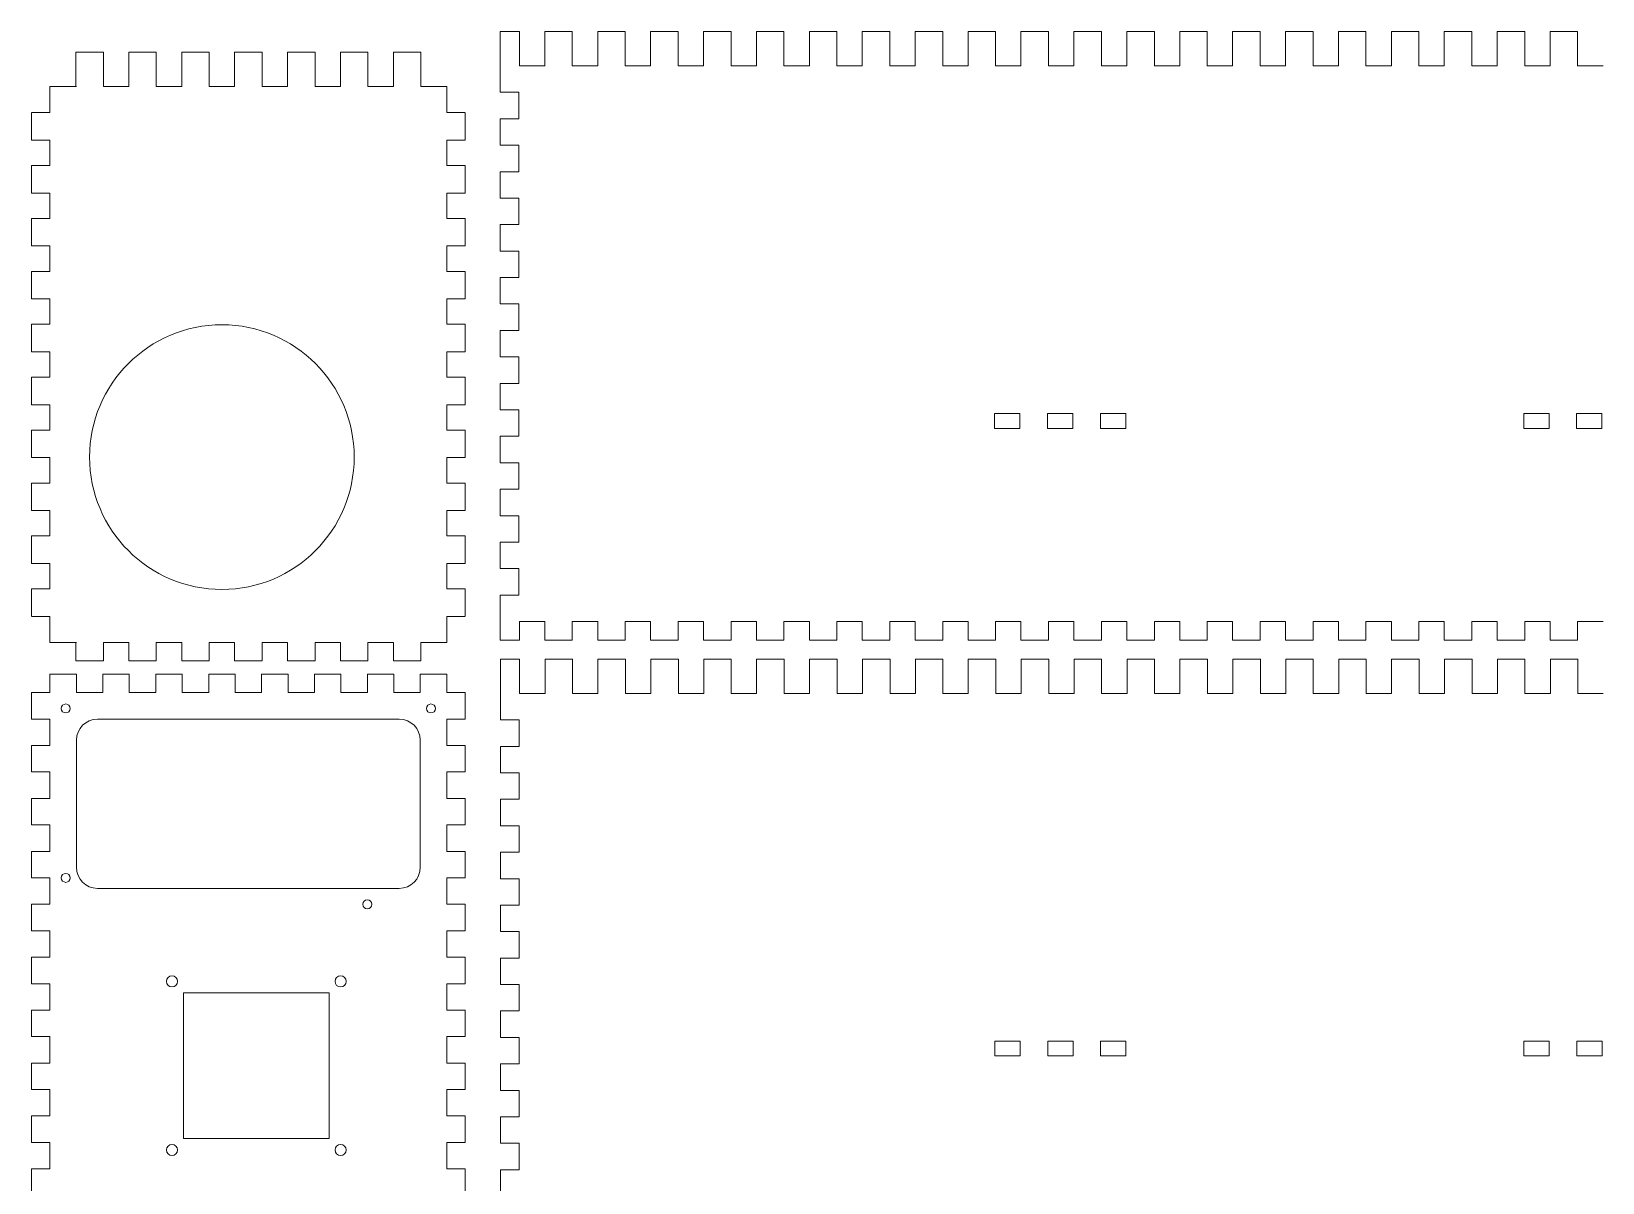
# Model space of a CAD drawing. Header units: millimetres. Extents: x -439 to 571, y -1002 to -135.
# Drawn here: x -439 to 155, y -570 to -135 of the extents above; entities that cross this region are included whole.
import ezdxf

# ---------------------------------------------------------------- set-up
doc = ezdxf.new("R2010")
doc.units = ezdxf.units.MM
doc.layers.add('cuts', color=1, linetype='Continuous', lineweight=20, true_color=0xff0000)

msp = doc.modelspace()

# ---------------------------------------------------------------- linework, layer by layer
at = {"layer": 'cuts'}
for p, q in [((-254.8, -135), (-262, -135)), ((-262, -135), (-262, -148)), ((-254.8, -148), (-254.8, -135)), ((-234.8, -135), (-245.2, -135)), ((-245.2, -135), (-245.2, -148)), ((-234.8, -148), (-234.8, -135)), ((-214.8, -135), (-225.2, -135)), ((-225.2, -135), (-225.2, -148)), ((-214.8, -148), (-214.8, -135)), ((-194.8, -135), (-205.2, -135)), ((-205.2, -135), (-205.2, -148)), ((-194.8, -148), (-194.8, -135)), ((-174.8, -135), (-185.2, -135)), ((-185.2, -135), (-185.2, -148)), ((-174.8, -148), (-174.8, -135)), ((-154.8, -135), (-165.2, -135)), ((-165.2, -135), (-165.2, -148)), ((-154.8, -148), (-154.8, -135)), ((-134.8, -135), (-145.2, -135)), ((-145.2, -135), (-145.2, -148)), ((-134.8, -148), (-134.8, -135)), ((-114.8, -135), (-125.2, -135)), ((-125.2, -135), (-125.2, -148)), ((-114.8, -148), (-114.8, -135)), ((-94.8, -135), (-105.2, -135)), ((-105.2, -135), (-105.2, -148)), ((-94.8, -148), (-94.8, -135)), ((-74.8, -135), (-85.2, -135)), ((-85.2, -135), (-85.2, -148)), ((-74.8, -148), (-74.8, -135)), ((-54.8, -135), (-65.2, -135)), ((-65.2, -135), (-65.2, -148)), ((-54.8, -148), (-54.8, -135)), ((-34.8, -135), (-45.2, -135)), ((-45.2, -135), (-45.2, -148)), ((-34.8, -148), (-34.8, -135)), ((-14.8, -135), (-25.2, -135)), ((-25.2, -135), (-25.2, -148)), ((-14.8, -148), (-14.8, -135)), ((5.2, -135), (-5.2, -135)), ((-5.2, -135), (-5.2, -148)), ((5.2, -148), (5.2, -135)), ((25.2, -135), (14.8, -135)), ((14.8, -135), (14.8, -148)), ((25.2, -148), (25.2, -135)), ((45.2, -135), (34.8, -135)), ((34.8, -135), (34.8, -148)), ((45.2, -148), (45.2, -135)), ((65.2, -135), (54.8, -135)), ((54.8, -135), (54.8, -148)), ((65.2, -148), (65.2, -135)), ((85.2, -135), (74.8, -135)), ((74.8, -135), (74.8, -148)), ((85.2, -148), (85.2, -135)), ((105.2, -135), (94.8, -135)), ((94.8, -135), (94.8, -148)), ((105.2, -148), (105.2, -135)), ((125.2, -135), (114.8, -135)), ((114.8, -135), (114.8, -148)), ((125.2, -148), (125.2, -135)), ((145.2, -135), (134.8, -135)), ((134.8, -135), (134.8, -148)), ((145.2, -148), (145.2, -135)), ((-422.44, -155.87), (-422.44, -142.87)), ((-422.44, -142.87), (-412.04, -142.87)), ((-412.04, -142.87), (-412.04, -155.87)), ((-402.44, -142.87), (-392.04, -142.87)), ((-402.44, -155.87), (-402.44, -142.87)), ((-392.04, -142.87), (-392.04, -155.87)), ((-382.44, -142.87), (-372.04, -142.87)), ((-382.44, -155.87), (-382.44, -142.87)), ((-372.04, -142.87), (-372.04, -155.87)), ((-362.44, -142.87), (-352.04, -142.87)), ((-362.44, -155.87), (-362.44, -142.87)), ((-352.04, -142.87), (-352.04, -155.87)), ((-342.44, -142.87), (-332.04, -142.87)), ((-342.44, -155.87), (-342.44, -142.87)), ((-332.04, -142.87), (-332.04, -155.87)), ((-322.44, -142.87), (-312.04, -142.87)), ((-322.44, -155.87), (-322.44, -142.87)), ((-312.04, -142.87), (-312.04, -155.87)), ((-302.44, -142.87), (-292.04, -142.87)), ((-302.44, -155.87), (-302.44, -142.87)), ((-292.04, -142.87), (-292.04, -155.87)), ((-262, -148), (-262, -158)), ((-245.2, -148), (-254.8, -148)), ((-225.2, -148), (-234.8, -148)), ((-205.2, -148), (-214.8, -148)), ((-185.2, -148), (-194.8, -148)), ((-165.2, -148), (-174.8, -148)), ((-145.2, -148), (-154.8, -148)), ((-125.2, -148), (-134.8, -148)), ((-105.2, -148), (-114.8, -148)), ((-85.2, -148), (-94.8, -148)), ((-65.2, -148), (-74.8, -148)), ((-45.2, -148), (-54.8, -148)), ((-25.2, -148), (-34.8, -148)), ((-5.2, -148), (-14.8, -148)), ((14.8, -148), (5.2, -148)), ((34.8, -148), (25.2, -148)), ((54.8, -148), (45.2, -148)), ((74.8, -148), (65.2, -148)), ((94.8, -148), (85.2, -148)), ((114.8, -148), (105.2, -148)), ((134.8, -148), (125.2, -148)), ((154.8, -148), (145.2, -148)), ((-432.24, -155.87), (-432.24, -165.67)), ((-432.24, -155.87), (-422.24, -155.87)), ((-412.04, -155.87), (-402.44, -155.87)), ((-392.04, -155.87), (-382.44, -155.87)), ((-372.04, -155.87), (-362.44, -155.87)), ((-352.04, -155.87), (-342.44, -155.87)), ((-332.04, -155.87), (-322.44, -155.87)), ((-312.04, -155.87), (-302.44, -155.87)), ((-292.04, -155.87), (-282.24, -155.87)), ((-282.24, -155.87), (-282.24, -165.67)), ((-262, -158), (-255, -158)), ((-255, -158), (-255, -168)), ((-439.24, -165.67), (-439.24, -176.07)), ((-432.24, -165.67), (-439.04, -165.67)), ((-282.24, -165.67), (-275.44, -165.67)), ((-275.24, -165.67), (-275.24, -176.07)), ((-255, -168), (-262, -168)), ((-262, -168), (-262, -178)), ((-439.24, -176.07), (-432.24, -176.07)), ((-432.24, -176.07), (-432.24, -185.67)), ((-275.24, -176.07), (-282.24, -176.07)), ((-282.24, -176.07), (-282.24, -185.67)), ((-262, -178), (-255, -178)), ((-255, -178), (-255, -188)), ((-439.24, -185.67), (-439.24, -196.07)), ((-432.24, -185.67), (-439.24, -185.67)), ((-282.24, -185.67), (-275.24, -185.67)), ((-275.24, -185.67), (-275.24, -196.07)), ((-255, -188), (-262, -188)), ((-262, -188), (-262, -198)), ((-439.24, -196.07), (-432.24, -196.07)), ((-432.24, -196.07), (-432.24, -205.67)), ((-275.24, -196.07), (-282.24, -196.07)), ((-282.24, -196.07), (-282.24, -205.67)), ((-262, -198), (-255, -198)), ((-255, -198), (-255, -208)), ((-439.24, -205.67), (-439.24, -216.07)), ((-432.24, -205.67), (-439.24, -205.67)), ((-282.24, -205.67), (-275.24, -205.67)), ((-275.24, -205.67), (-275.24, -216.07)), ((-255, -208), (-262, -208)), ((-262, -208), (-262, -218)), ((-439.24, -216.07), (-432.24, -216.07)), ((-432.24, -216.07), (-432.24, -225.67)), ((-275.24, -216.07), (-282.24, -216.07)), ((-282.24, -216.07), (-282.24, -225.67)), ((-262, -218), (-255, -218)), ((-255, -218), (-255, -228)), ((-439.24, -225.67), (-439.24, -236.07)), ((-432.24, -225.67), (-439.24, -225.67)), ((-282.24, -225.67), (-275.24, -225.67)), ((-275.24, -225.67), (-275.24, -236.07)), ((-255, -228), (-262, -228)), ((-262, -228), (-262, -238)), ((-439.24, -236.07), (-432.24, -236.07)), ((-432.24, -236.07), (-432.24, -245.67)), ((-275.24, -236.07), (-282.24, -236.07)), ((-282.24, -236.07), (-282.24, -245.67)), ((-262, -238), (-255, -238)), ((-255, -238), (-255, -248)), ((-439.24, -245.67), (-439.24, -256.07)), ((-432.24, -245.67), (-439.24, -245.67)), ((-282.24, -245.67), (-275.24, -245.67)), ((-275.24, -245.67), (-275.24, -256.07)), ((-255, -248), (-262, -248)), ((-262, -248), (-262, -258)), ((-439.24, -256.07), (-432.24, -256.07)), ((-432.24, -256.07), (-432.24, -265.67)), ((-275.24, -256.07), (-282.24, -256.07)), ((-282.24, -256.07), (-282.24, -265.67)), ((-262, -258), (-255, -258)), ((-255, -258), (-255, -268)), ((-439.24, -265.67), (-439.24, -276.07)), ((-432.24, -265.67), (-439.24, -265.67)), ((-282.24, -265.67), (-275.24, -265.67)), ((-275.24, -265.67), (-275.24, -276.07)), ((-255, -268), (-262, -268)), ((-262, -268), (-262, -278)), ((-439.24, -276.07), (-432.24, -276.07)), ((-432.24, -276.07), (-432.24, -285.67)), ((-275.24, -276.07), (-282.24, -276.07)), ((-282.24, -276.07), (-282.24, -285.67)), ((-262, -278), (-255, -278)), ((-255, -278), (-255, -288)), ((-75.2, -279.4), (-65.6, -279.4)), ((-75.2, -285), (-75.2, -279.4)), ((-65.6, -285), (-75.2, -285)), ((-65.6, -279.4), (-65.6, -285)), ((-55.2, -279.4), (-45.6, -279.4)), ((-55.2, -285), (-55.2, -279.4)), ((-45.6, -285), (-55.2, -285)), ((-45.6, -279.4), (-45.6, -285)), ((-35.2, -279.4), (-25.6, -279.4)), ((-35.2, -285), (-35.2, -279.4)), ((-25.6, -285), (-35.2, -285)), ((-25.6, -279.4), (-25.6, -285)), ((124.8, -279.4), (134.4, -279.4)), ((124.8, -285), (124.8, -279.4)), ((134.4, -285), (124.8, -285)), ((134.4, -279.4), (134.4, -285)), ((144.8, -279.4), (154.4, -279.4)), ((144.8, -285), (144.8, -279.4)), ((154.4, -285), (144.8, -285)), ((154.4, -279.4), (154.4, -285)), ((-439.24, -296.07), (-439.24, -285.67)), ((-439.24, -285.67), (-432.24, -285.67)), ((-432.24, -285.67), (-439.24, -285.67)), ((-275.24, -285.67), (-282.24, -285.67)), ((-282.24, -285.67), (-275.24, -285.67)), ((-275.24, -296.07), (-275.24, -285.67)), ((-255, -288), (-262, -288)), ((-262, -288), (-262, -298)), ((-432.24, -296.07), (-439.24, -296.07)), ((-432.24, -305.67), (-432.24, -296.07)), ((-282.24, -305.67), (-282.24, -296.07)), ((-282.24, -296.07), (-275.24, -296.07)), ((-262, -298), (-255, -298)), ((-255, -298), (-255, -308)), ((-439.24, -316.07), (-439.24, -305.67)), ((-439.24, -305.67), (-432.24, -305.67)), ((-275.24, -305.67), (-282.24, -305.67)), ((-275.24, -316.07), (-275.24, -305.67)), ((-255, -308), (-262, -308)), ((-262, -308), (-262, -318)), ((-432.24, -316.07), (-439.24, -316.07)), ((-432.24, -325.67), (-432.24, -316.07)), ((-282.24, -325.67), (-282.24, -316.07)), ((-282.24, -316.07), (-275.24, -316.07)), ((-262, -318), (-255, -318)), ((-255, -318), (-255, -328)), ((-439.24, -336.07), (-439.24, -325.67)), ((-439.24, -325.67), (-432.24, -325.67)), ((-275.24, -325.67), (-282.24, -325.67)), ((-275.24, -336.07), (-275.24, -325.67)), ((-255, -328), (-262, -328)), ((-262, -328), (-262, -338)), ((-432.24, -336.07), (-439.24, -336.07)), ((-432.24, -345.67), (-432.24, -336.07)), ((-282.24, -345.67), (-282.24, -336.07)), ((-282.24, -336.07), (-275.24, -336.07)), ((-262, -338), (-255, -338)), ((-255, -338), (-255, -348)), ((-439.24, -356.07), (-439.24, -345.67)), ((-439.24, -345.67), (-432.24, -345.67)), ((-275.24, -345.67), (-282.24, -345.67)), ((-275.24, -356.07), (-275.24, -345.67)), ((-255, -348), (-262, -348)), ((-262, -348), (-262, -355)), ((-432.24, -356.07), (-439.04, -356.07)), ((-432.24, -365.87), (-432.24, -356.07)), ((-282.24, -365.87), (-282.24, -356.07)), ((-282.24, -356.07), (-275.44, -356.07)), ((-262, -365), (-262, -355)), ((-245.2, -358), (-254.8, -358)), ((-254.8, -358), (-254.8, -365)), ((-245.2, -365), (-245.2, -358)), ((-225.2, -358), (-234.8, -358)), ((-234.8, -358), (-234.8, -365)), ((-225.2, -365), (-225.2, -358)), ((-205.2, -358), (-214.8, -358)), ((-214.8, -358), (-214.8, -365)), ((-205.2, -365), (-205.2, -358)), ((-185.2, -358), (-194.8, -358)), ((-194.8, -358), (-194.8, -365)), ((-185.2, -365), (-185.2, -358)), ((-165.2, -358), (-174.8, -358)), ((-174.8, -358), (-174.8, -365)), ((-165.2, -365), (-165.2, -358)), ((-145.2, -358), (-154.8, -358)), ((-154.8, -358), (-154.8, -365)), ((-145.2, -365), (-145.2, -358)), ((-125.2, -358), (-134.8, -358)), ((-134.8, -358), (-134.8, -365)), ((-125.2, -365), (-125.2, -358)), ((-105.2, -358), (-114.8, -358)), ((-114.8, -358), (-114.8, -365)), ((-105.2, -365), (-105.2, -358)), ((-85.2, -358), (-94.8, -358)), ((-94.8, -358), (-94.8, -365)), ((-85.2, -365), (-85.2, -358)), ((-65.2, -358), (-74.8, -358)), ((-74.8, -358), (-74.8, -365)), ((-65.2, -365), (-65.2, -358)), ((-45.2, -358), (-54.8, -358)), ((-54.8, -358), (-54.8, -365)), ((-45.2, -365), (-45.2, -358)), ((-25.2, -358), (-34.8, -358)), ((-34.8, -358), (-34.8, -365)), ((-25.2, -365), (-25.2, -358)), ((-5.2, -358), (-14.8, -358)), ((-14.8, -358), (-14.8, -365)), ((-5.2, -365), (-5.2, -358)), ((14.8, -358), (5.2, -358)), ((5.2, -358), (5.2, -365)), ((14.8, -365), (14.8, -358)), ((34.8, -358), (25.2, -358)), ((25.2, -358), (25.2, -365)), ((34.8, -365), (34.8, -358)), ((54.8, -358), (45.2, -358)), ((45.2, -358), (45.2, -365)), ((54.8, -365), (54.8, -358)), ((74.8, -358), (65.2, -358)), ((65.2, -358), (65.2, -365)), ((74.8, -365), (74.8, -358)), ((94.8, -358), (85.2, -358)), ((85.2, -358), (85.2, -365)), ((94.8, -365), (94.8, -358)), ((114.8, -358), (105.2, -358)), ((105.2, -358), (105.2, -365)), ((114.8, -365), (114.8, -358)), ((134.8, -358), (125.2, -358)), ((125.2, -358), (125.2, -365)), ((134.8, -365), (134.8, -358)), ((154.8, -358), (145.2, -358)), ((145.2, -358), (145.2, -365)), ((-432.24, -365.87), (-422.24, -365.87)), ((-422.44, -365.87), (-422.44, -372.87)), ((-412.04, -372.87), (-412.04, -365.87)), ((-412.04, -365.87), (-402.44, -365.87)), ((-402.44, -365.87), (-402.44, -372.87)), ((-392.04, -372.87), (-392.04, -365.87)), ((-392.04, -365.87), (-382.44, -365.87)), ((-382.44, -365.87), (-382.44, -372.87)), ((-372.04, -372.87), (-372.04, -365.87)), ((-372.04, -365.87), (-362.44, -365.87)), ((-362.44, -365.87), (-362.44, -372.87)), ((-352.04, -372.87), (-352.04, -365.87)), ((-352.04, -365.87), (-342.44, -365.87)), ((-342.44, -365.87), (-342.44, -372.87)), ((-332.04, -372.87), (-332.04, -365.87)), ((-332.04, -365.87), (-322.44, -365.87)), ((-322.44, -365.87), (-322.44, -372.87)), ((-312.04, -372.87), (-312.04, -365.87)), ((-312.04, -365.87), (-302.44, -365.87)), ((-302.44, -365.87), (-302.44, -372.87)), ((-292.04, -372.87), (-292.04, -365.87)), ((-292.04, -365.87), (-282.24, -365.87)), ((-254.8, -365), (-262, -365)), ((-234.8, -365), (-245.2, -365)), ((-214.8, -365), (-225.2, -365)), ((-194.8, -365), (-205.2, -365)), ((-174.8, -365), (-185.2, -365)), ((-154.8, -365), (-165.2, -365)), ((-134.8, -365), (-145.2, -365)), ((-114.8, -365), (-125.2, -365)), ((-94.8, -365), (-105.2, -365)), ((-74.8, -365), (-85.2, -365)), ((-54.8, -365), (-65.2, -365)), ((-34.8, -365), (-45.2, -365)), ((-14.8, -365), (-25.2, -365)), ((5.2, -365), (-5.2, -365)), ((25.2, -365), (14.8, -365)), ((45.2, -365), (34.8, -365)), ((65.2, -365), (54.8, -365)), ((85.2, -365), (74.8, -365)), ((105.2, -365), (94.8, -365)), ((125.2, -365), (114.8, -365)), ((145.2, -365), (134.8, -365)), ((-422.44, -372.87), (-412.04, -372.87)), ((-402.44, -372.87), (-392.04, -372.87)), ((-382.44, -372.87), (-372.04, -372.87)), ((-362.44, -372.87), (-352.04, -372.87)), ((-342.44, -372.87), (-332.04, -372.87)), ((-322.44, -372.87), (-312.04, -372.87)), ((-302.44, -372.87), (-292.04, -372.87)), ((-254.71, -372.19), (-261.91, -372.19)), ((-261.91, -372.19), (-261.91, -385.19)), ((-254.71, -385.19), (-254.71, -372.19)), ((-234.71, -372.19), (-245.11, -372.19)), ((-245.11, -372.19), (-245.11, -385.19)), ((-234.71, -385.19), (-234.71, -372.19)), ((-214.71, -372.19), (-225.11, -372.19)), ((-225.11, -372.19), (-225.11, -385.19)), ((-214.71, -385.19), (-214.71, -372.19)), ((-194.71, -372.19), (-205.11, -372.19)), ((-205.11, -372.19), (-205.11, -385.19)), ((-194.71, -385.19), (-194.71, -372.19)), ((-174.71, -372.19), (-185.11, -372.19)), ((-185.11, -372.19), (-185.11, -385.19)), ((-174.71, -385.19), (-174.71, -372.19)), ((-154.71, -372.19), (-165.11, -372.19)), ((-165.11, -372.19), (-165.11, -385.19)), ((-154.71, -385.19), (-154.71, -372.19)), ((-134.71, -372.19), (-145.11, -372.19)), ((-145.11, -372.19), (-145.11, -385.19)), ((-134.71, -385.19), (-134.71, -372.19)), ((-114.71, -372.19), (-125.11, -372.19)), ((-125.11, -372.19), (-125.11, -385.19)), ((-114.71, -385.19), (-114.71, -372.19)), ((-94.71, -372.19), (-105.11, -372.19)), ((-105.11, -372.19), (-105.11, -385.19)), ((-94.71, -385.19), (-94.71, -372.19)), ((-74.71, -372.19), (-85.11, -372.19)), ((-85.11, -372.19), (-85.11, -385.19)), ((-74.71, -385.19), (-74.71, -372.19)), ((-54.71, -372.19), (-65.11, -372.19)), ((-65.11, -372.19), (-65.11, -385.19)), ((-54.71, -385.19), (-54.71, -372.19)), ((-34.71, -372.19), (-45.11, -372.19)), ((-45.11, -372.19), (-45.11, -385.19)), ((-34.71, -385.19), (-34.71, -372.19)), ((-14.71, -372.19), (-25.11, -372.19)), ((-25.11, -372.19), (-25.11, -385.19)), ((-14.71, -385.19), (-14.71, -372.19)), ((5.29, -372.19), (-5.11, -372.19)), ((-5.11, -372.19), (-5.11, -385.19)), ((5.29, -385.19), (5.29, -372.19)), ((25.29, -372.19), (14.89, -372.19)), ((14.89, -372.19), (14.89, -385.19)), ((25.29, -385.19), (25.29, -372.19)), ((45.29, -372.19), (34.89, -372.19)), ((34.89, -372.19), (34.89, -385.19)), ((45.29, -385.19), (45.29, -372.19)), ((65.29, -372.19), (54.89, -372.19)), ((54.89, -372.19), (54.89, -385.19)), ((65.29, -385.19), (65.29, -372.19)), ((85.29, -372.19), (74.89, -372.19)), ((74.89, -372.19), (74.89, -385.19)), ((85.29, -385.19), (85.29, -372.19)), ((105.29, -372.19), (94.89, -372.19)), ((94.89, -372.19), (94.89, -385.19)), ((105.29, -385.19), (105.29, -372.19)), ((125.29, -372.19), (114.89, -372.19)), ((114.89, -372.19), (114.89, -385.19)), ((125.29, -385.19), (125.29, -372.19)), ((145.29, -372.19), (134.89, -372.19)), ((134.89, -372.19), (134.89, -385.19)), ((145.29, -385.19), (145.29, -372.19)), ((-422.24, -377.87), (-432.24, -377.87)), ((-432.24, -377.87), (-432.24, -384.87)), ((-422.24, -377.87), (-422.24, -384.87)), ((-412.24, -377.87), (-402.24, -377.87)), ((-412.24, -384.87), (-412.24, -377.87)), ((-402.24, -377.87), (-402.24, -384.87)), ((-392.24, -377.87), (-382.24, -377.87)), ((-392.24, -384.87), (-392.24, -377.87)), ((-382.24, -377.87), (-382.24, -384.87)), ((-372.24, -377.87), (-362.24, -377.87)), ((-372.24, -384.87), (-372.24, -377.87)), ((-362.24, -377.87), (-362.24, -384.87)), ((-352.24, -377.87), (-342.24, -377.87)), ((-352.24, -384.87), (-352.24, -377.87)), ((-342.24, -377.87), (-342.24, -384.87)), ((-332.24, -377.87), (-322.24, -377.87)), ((-332.24, -384.87), (-332.24, -377.87)), ((-322.24, -377.87), (-322.24, -384.87)), ((-312.24, -377.87), (-302.24, -377.87)), ((-312.24, -384.87), (-312.24, -377.87)), ((-302.24, -377.87), (-302.24, -384.87)), ((-292.24, -384.87), (-292.24, -377.87)), ((-282.24, -377.87), (-292.24, -377.87)), ((-282.24, -384.87), (-282.24, -377.87)), ((-439.24, -394.87), (-439.24, -384.87)), ((-439.24, -384.87), (-432.24, -384.87)), ((-422.24, -384.87), (-412.24, -384.87)), ((-402.24, -384.87), (-392.24, -384.87)), ((-382.24, -384.87), (-372.24, -384.87)), ((-362.24, -384.87), (-352.24, -384.87)), ((-342.24, -384.87), (-332.24, -384.87)), ((-322.24, -384.87), (-312.24, -384.87)), ((-302.24, -384.87), (-292.24, -384.87)), ((-275.24, -384.87), (-282.24, -384.87)), ((-275.24, -394.87), (-275.24, -384.87)), ((-261.91, -385.19), (-261.91, -395.19)), ((-245.11, -385.19), (-254.71, -385.19)), ((-225.11, -385.19), (-234.71, -385.19)), ((-205.11, -385.19), (-214.71, -385.19)), ((-185.11, -385.19), (-194.71, -385.19)), ((-165.11, -385.19), (-174.71, -385.19)), ((-145.11, -385.19), (-154.71, -385.19)), ((-125.11, -385.19), (-134.71, -385.19)), ((-105.11, -385.19), (-114.71, -385.19)), ((-85.11, -385.19), (-94.71, -385.19)), ((-65.11, -385.19), (-74.71, -385.19)), ((-45.11, -385.19), (-54.71, -385.19)), ((-25.11, -385.19), (-34.71, -385.19)), ((-5.11, -385.19), (-14.71, -385.19)), ((14.89, -385.19), (5.29, -385.19)), ((34.89, -385.19), (25.29, -385.19)), ((54.89, -385.19), (45.29, -385.19)), ((74.89, -385.19), (65.29, -385.19)), ((94.89, -385.19), (85.29, -385.19)), ((114.89, -385.19), (105.29, -385.19)), ((134.89, -385.19), (125.29, -385.19)), ((154.89, -385.19), (145.29, -385.19)), ((-432.24, -394.87), (-439.24, -394.87)), ((-432.24, -404.87), (-432.24, -394.87)), ((-414.24, -394.87), (-300.24, -394.87)), ((-282.24, -404.87), (-282.24, -394.87)), ((-282.24, -394.87), (-275.24, -394.87)), ((-261.91, -395.19), (-254.91, -395.19)), ((-254.91, -395.19), (-254.91, -405.19)), ((-422.24, -402.87), (-422.24, -450.87)), ((-292.24, -402.87), (-292.24, -450.87)), ((-439.24, -414.87), (-439.24, -404.87)), ((-439.24, -404.87), (-432.24, -404.87)), ((-275.24, -404.87), (-282.24, -404.87)), ((-275.24, -414.87), (-275.24, -404.87)), ((-254.91, -405.19), (-261.91, -405.19)), ((-261.91, -405.19), (-261.91, -415.19)), ((-432.24, -414.87), (-439.24, -414.87)), ((-432.24, -424.87), (-432.24, -414.87)), ((-282.24, -424.87), (-282.24, -414.87)), ((-282.24, -414.87), (-275.24, -414.87)), ((-261.91, -415.19), (-254.91, -415.19)), ((-254.91, -415.19), (-254.91, -425.19)), ((-439.24, -434.87), (-439.24, -424.87)), ((-439.24, -424.87), (-432.24, -424.87)), ((-275.24, -424.87), (-282.24, -424.87)), ((-275.24, -434.87), (-275.24, -424.87)), ((-254.91, -425.19), (-261.91, -425.19)), ((-261.91, -425.19), (-261.91, -435.19)), ((-432.24, -434.87), (-439.24, -434.87)), ((-432.24, -444.87), (-432.24, -434.87)), ((-282.24, -444.87), (-282.24, -434.87)), ((-282.24, -434.87), (-275.24, -434.87)), ((-261.91, -435.19), (-254.91, -435.19)), ((-254.91, -435.19), (-254.91, -445.19)), ((-439.24, -454.87), (-439.24, -444.87)), ((-439.24, -444.87), (-432.24, -444.87)), ((-275.24, -444.87), (-282.24, -444.87)), ((-275.24, -454.87), (-275.24, -444.87)), ((-254.91, -445.19), (-261.91, -445.19)), ((-261.91, -445.19), (-261.91, -455.19)), ((-432.24, -454.87), (-439.24, -454.87)), ((-432.24, -464.87), (-432.24, -454.87)), ((-282.24, -464.87), (-282.24, -454.87)), ((-282.24, -454.87), (-275.24, -454.87)), ((-261.91, -455.19), (-254.91, -455.19)), ((-254.91, -455.19), (-254.91, -465.19)), ((-300.24, -458.87), (-414.24, -458.87)), ((-439.24, -474.87), (-439.24, -464.87)), ((-439.24, -464.87), (-432.24, -464.87)), ((-275.24, -464.87), (-282.24, -464.87)), ((-275.24, -474.87), (-275.24, -464.87)), ((-254.91, -465.19), (-261.91, -465.19)), ((-261.91, -465.19), (-261.91, -475.19)), ((-432.24, -474.87), (-439.24, -474.87)), ((-432.24, -484.87), (-432.24, -474.87)), ((-282.24, -484.87), (-282.24, -474.87)), ((-282.24, -474.87), (-275.24, -474.87)), ((-261.91, -475.19), (-254.91, -475.19)), ((-254.91, -475.19), (-254.91, -485.19)), ((-439.24, -494.87), (-439.24, -484.87)), ((-439.24, -484.87), (-432.24, -484.87)), ((-275.24, -484.87), (-282.24, -484.87)), ((-275.24, -494.87), (-275.24, -484.87)), ((-254.91, -485.19), (-261.91, -485.19)), ((-261.91, -485.19), (-261.91, -495.19)), ((-432.24, -494.87), (-439.24, -494.87)), ((-432.24, -504.87), (-432.24, -494.87)), ((-326.74, -498.37), (-381.74, -498.37)), ((-381.74, -498.37), (-381.74, -553.37)), ((-326.74, -498.37), (-381.74, -498.37)), ((-381.74, -498.37), (-381.74, -553.37)), ((-326.74, -553.37), (-326.74, -498.37)), ((-326.74, -553.37), (-326.74, -498.37)), ((-282.24, -504.87), (-282.24, -494.87)), ((-282.24, -494.87), (-275.24, -494.87)), ((-261.91, -495.19), (-254.91, -495.19)), ((-254.91, -495.19), (-254.91, -505.19)), ((-439.24, -514.87), (-439.24, -504.87)), ((-439.24, -504.87), (-432.24, -504.87)), ((-275.24, -504.87), (-282.24, -504.87)), ((-275.24, -514.87), (-275.24, -504.87)), ((-254.91, -505.19), (-261.91, -505.19)), ((-261.91, -505.19), (-261.91, -515.19)), ((-432.24, -514.87), (-439.24, -514.87)), ((-432.24, -524.87), (-432.24, -514.87)), ((-282.24, -524.87), (-282.24, -514.87)), ((-282.24, -514.87), (-275.24, -514.87)), ((-261.91, -515.19), (-254.91, -515.19)), ((-254.91, -515.19), (-254.91, -525.19)), ((-75.11, -516.59), (-65.51, -516.59)), ((-75.11, -522.19), (-75.11, -516.59)), ((-65.51, -516.59), (-65.51, -522.19)), ((-55.11, -516.59), (-45.51, -516.59)), ((-55.11, -522.19), (-55.11, -516.59)), ((-45.51, -516.59), (-45.51, -522.19)), ((-35.11, -516.59), (-25.51, -516.59)), ((-35.11, -522.19), (-35.11, -516.59)), ((-25.51, -516.59), (-25.51, -522.19)), ((124.89, -516.59), (134.49, -516.59)), ((124.89, -522.19), (124.89, -516.59)), ((134.49, -516.59), (134.49, -522.19)), ((144.89, -516.59), (154.49, -516.59)), ((144.89, -522.19), (144.89, -516.59)), ((154.49, -516.59), (154.49, -522.19)), ((-65.51, -522.19), (-75.11, -522.19)), ((-45.51, -522.19), (-55.11, -522.19)), ((-25.51, -522.19), (-35.11, -522.19)), ((134.49, -522.19), (124.89, -522.19)), ((154.49, -522.19), (144.89, -522.19)), ((-439.24, -534.87), (-439.24, -524.87)), ((-439.24, -524.87), (-432.24, -524.87)), ((-275.24, -524.87), (-282.24, -524.87)), ((-275.24, -534.87), (-275.24, -524.87)), ((-254.91, -525.19), (-261.91, -525.19)), ((-261.91, -525.19), (-261.91, -535.19)), ((-432.24, -534.87), (-439.24, -534.87)), ((-432.24, -544.87), (-432.24, -534.87)), ((-282.24, -544.87), (-282.24, -534.87)), ((-282.24, -534.87), (-275.24, -534.87)), ((-261.91, -535.19), (-254.91, -535.19)), ((-254.91, -535.19), (-254.91, -545.19)), ((-439.24, -554.87), (-439.24, -544.87)), ((-439.24, -544.87), (-432.24, -544.87)), ((-275.24, -544.87), (-282.24, -544.87)), ((-275.24, -554.87), (-275.24, -544.87)), ((-254.91, -545.19), (-261.91, -545.19)), ((-261.91, -545.19), (-261.91, -555.19)), ((-432.24, -554.87), (-439.24, -554.87)), ((-432.24, -564.87), (-432.24, -554.87)), ((-381.74, -553.37), (-326.74, -553.37)), ((-381.74, -553.37), (-326.74, -553.37)), ((-282.24, -564.87), (-282.24, -554.87)), ((-282.24, -554.87), (-275.24, -554.87)), ((-261.91, -555.19), (-254.91, -555.19)), ((-254.91, -555.19), (-254.91, -565.19)), ((-439.24, -574.87), (-439.24, -564.87)), ((-439.24, -564.87), (-432.24, -564.87)), ((-275.24, -564.87), (-282.24, -564.87)), ((-275.24, -574.87), (-275.24, -564.87)), ((-254.91, -565.19), (-261.91, -565.19)), ((-261.91, -565.19), (-261.91, -575.19))]:
    msp.add_line(p, q, dxfattribs=at)
for centre, radius in [((-367.24, -295.87), 50), ((-426.24, -390.87), 1.7), ((-288.24, -390.87), 1.7), ((-426.24, -454.87), 1.7), ((-312.24, -464.87), 1.7), ((-386.09, -494.02), 2.1), ((-322.39, -494.02), 2.1), ((-386.09, -557.72), 2.1), ((-322.39, -557.72), 2.1)]:
    msp.add_circle(centre, radius, dxfattribs=at)
for centre, start, end in [((-414.24, -402.87), 90, 180), ((-300.24, -402.87), 0, 90), ((-414.24, -450.87), 180, 270), ((-300.24, -450.87), 270, 0)]:
    msp.add_arc(centre, 8, start, end, dxfattribs=at)

doc.saveas('drawing.dxf')
